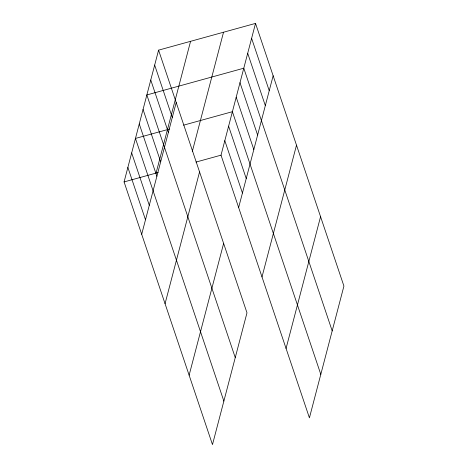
<?xml version="1.0" encoding="UTF-8"?>
<svg xmlns="http://www.w3.org/2000/svg" width="468" height="468" viewBox="0 0 468 468"><rect width="100%" height="100%" fill="white"/><g stroke="black" fill="none" stroke-linecap="round" stroke-linejoin="round"><path stroke-width="0.7" d="M158.582 50.146L246.981 312.829L212.478 444.6L124.078 181.923L158.582 50.146L255.522 23.4L343.921 286.077L309.418 417.854L221.019 155.171L255.522 23.4M156.066 173.096L190.57 41.324M141.699 234.287L176.202 102.515M192.278 151.573L223.529 32.228M165.058 303.691L199.561 171.92M189.125 375.196L223.628 243.424M238.639 207.54L273.142 75.769M261.998 276.939L296.501 145.168M286.059 348.449L320.568 216.678M169.556 129.028L135.463 138.434L223.868 401.117M183.585 125.161L232.403 111.688L320.802 374.365M124.078 181.923L158.172 172.511M195.981 162.08L221.019 155.171M251.608 38.335L269.235 90.698M247.701 53.27L265.321 105.633M332.192 330.882L243.787 68.205L146.853 94.951L235.252 357.628M239.996 82.696L257.616 135.065M236.2 97.192L253.82 149.561M228.606 126.184L246.232 178.548M224.815 140.675L242.436 193.044M154.668 65.081L172.294 117.45M150.76 80.016L168.386 132.386M143.056 109.448L160.676 161.811M139.259 123.938L156.885 176.307M131.666 152.931L149.292 205.3M127.875 167.427L145.495 219.79"/></g></svg>
